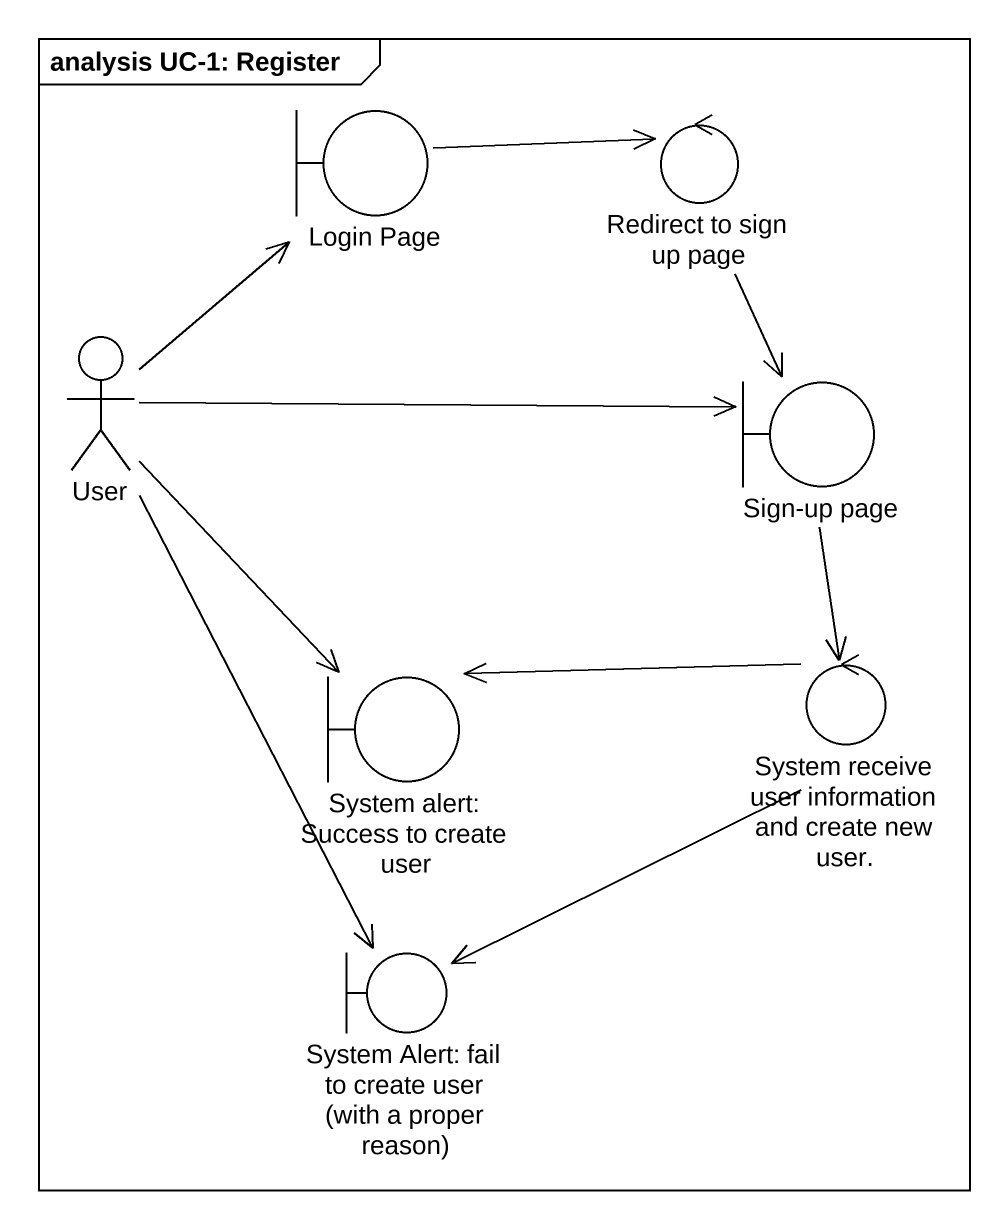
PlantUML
@startuml
mainframe analysis UC-1: Register
boundary "Login Page" as Login_Page
control "Redirect to sign up page" as Redirect_to_sign_up_page
actor User
boundary "Sign-up page" as Sign_up_page
control "System receive user information and create new user." as System_receive_user
boundary "System alert: Success to create user" as System_alert_Success_to
boundary "System Alert: fail to create user (with a proper reason)" as System_Alert_fail_to_create
Login_Page -right-> Redirect_to_sign_up_page
Redirect_to_sign_up_page --> Sign_up_page
User -up-> Login_Page
User -right-> Sign_up_page
User --> System_alert_Success_to
User --> System_Alert_fail_to_create
Sign_up_page --> System_receive_user
System_receive_user -left-> System_alert_Success_to
System_receive_user --> System_Alert_fail_to_create
@enduml
